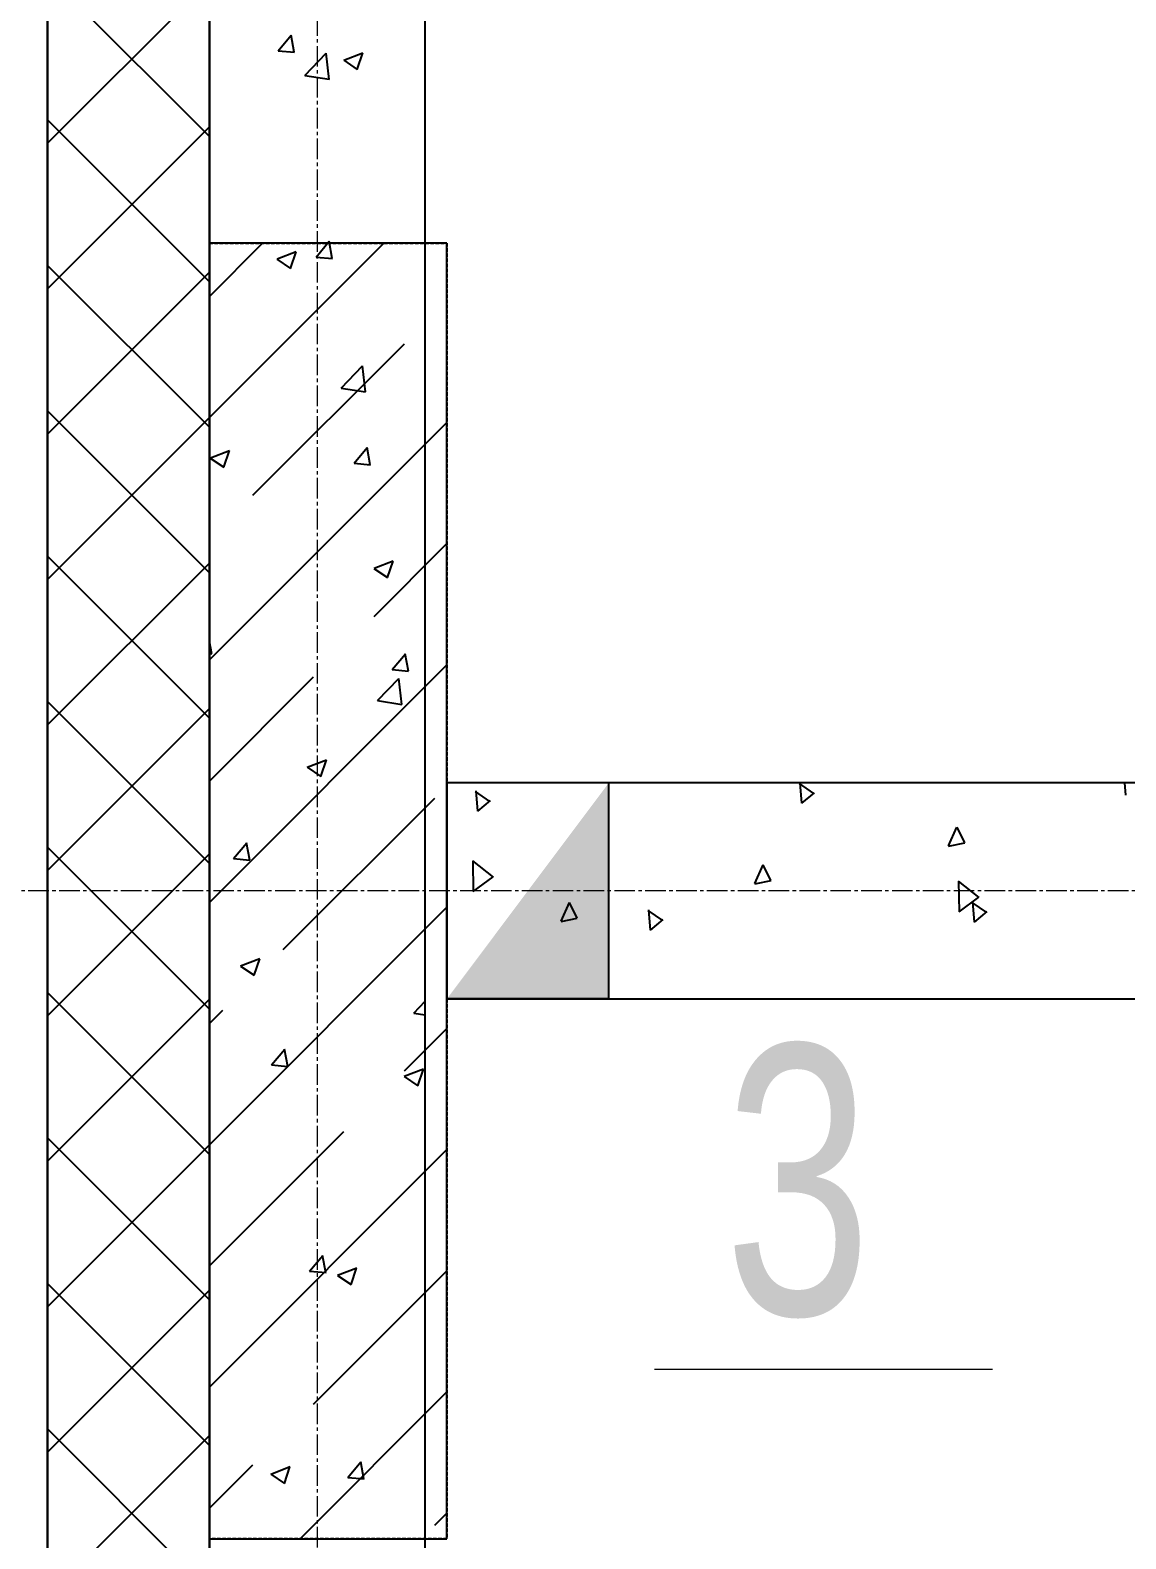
# Model space of a CAD drawing. Header units: millimetres. Extents: x -231292 to 573618, y -153144 to 564035.
# Drawn here: x 8637 to 9652, y 217766 to 219164 of the extents above; entities that cross this region are included whole.
import ezdxf
from ezdxf.enums import TextEntityAlignment as Align

# ---------------------------------------------------------------- set-up
doc = ezdxf.new("R2010")
doc.units = ezdxf.units.MM
doc.linetypes.add('CENTER2', pattern=[28.575, 19.05, -3.175, 3.175, -3.175])
doc.linetypes.add('HIDDEN2', pattern=[4.7625, 3.175, -1.5875])
doc.layers.get('0').update_dxf_attribs({"color": 250})
for name, color, linetype, lineweight in [('АР_Колонны', 250, 'Continuous', 35), ('АР_Отв. марка', 250, 'Continuous', 9), ('АР_Стены ЖБ', 250, 'Continuous', 35), ('АР_Стены ПЕНОблок', 250, 'Continuous', 20), ('АР_Тонкая', 250, 'Continuous', 5), ('АР_Утеплитель', 250, 'Continuous', 0), ('АР_Штриховка', 250, 'Continuous', 0), ('ОВ_Отопление', 250, 'Continuous', 0), ('РД_Оси_100', 250, 'Continuous', 0)]:
    doc.layers.add(name, color=color, linetype=linetype, lineweight=lineweight)
doc.styles.add('Arial0', font='arial.ttf')

# ---------------------------------------------------------------- blocks, each defined once
blk = doc.blocks.new('MOK-МаркаПроема инж.')
blk.add_line((-1.328, -1.754), (1.802, -1.754))
at = {"color": 0, "style": 'Arial0', "width": 0.7}
blk.add_attdef('АР-ПРОЕМ:Коробка', text='', height=2.5, dxfattribs=at).set_placement((0, 0), align=Align.MIDDLE)
blk = doc.blocks.new('оси_рен')
at = {"layer": 'РД_Оси_100', "color": 251, "linetype": 'CENTER2', "true_color": 0x636466}
for p, q in [((1195652.916, 135558.25), (1195652.916, 223268.25)), ((1225207.916, 167713.25), (1189697.958, 167713.25))]:
    blk.add_line(p, q, dxfattribs=at)

msp = doc.modelspace()

# ---------------------------------------------------------------- hatches: boundary and pattern name
at = {"layer": 'ОВ_Отопление', "linetype": 'Continuous', "lineweight": 25, "true_color": 0x000000}
for points in [[(9173.243, 218266.253), (9173.243, 218466.253), (9098.243, 218366.253)], [(9023.243, 218266.253), (9173.243, 218266.253), (9098.243, 218366.253)]]:
    msp.add_hatch(color=18, dxfattribs=at).paths.add_polyline_path(points, flags=0)

# ---------------------------------------------------------------- linework, layer by layer
at = {"layer": 'АР_Колонны', "color": 18, "linetype": 'HIDDEN2', "lineweight": 25, "true_color": 0x000000}
for p, q in [((8803.243, 218966.253), (9023.243, 218966.253)), ((8803.243, 217766.253), (8803.243, 218966.253)), ((9023.243, 218966.253), (9023.243, 217766.253)), ((9023.243, 217766.253), (8803.243, 217766.253))]:
    msp.add_line(p, q, dxfattribs=at)
at = {"layer": 'АР_Колонны', "color": 18, "linetype": 'Continuous', "lineweight": 25, "true_color": 0x000000}
for p, q in [((9023.243, 218966.253), (8803.243, 218966.253)), ((8803.243, 218966.253), (8803.243, 217766.253)), ((9023.243, 218966.253), (8803.243, 218966.253)), ((8803.243, 218966.253), (8803.243, 217766.253)), ((9023.243, 217766.253), (9023.243, 218966.253)), ((9023.243, 217766.253), (9023.243, 218966.253)), ((8803.243, 217766.253), (9023.243, 217766.253)), ((8803.243, 217766.253), (9023.243, 217766.253))]:
    msp.add_line(p, q, dxfattribs=at)
at = {"layer": 'АР_Стены ЖБ', "color": 18, "linetype": 'Continuous', "lineweight": 25, "true_color": 0x000000}
for p, q in [((9023.243, 218966.253), (8803.243, 218966.253)), ((8803.243, 218966.253), (8803.243, 217766.253)), ((9023.243, 217766.253), (9023.243, 218966.253)), ((8803.243, 217766.253), (9023.243, 217766.253))]:
    msp.add_line(p, q, dxfattribs=at)
at = {"layer": 'АР_Стены ПЕНОблок', "color": 18, "linetype": 'Continuous', "lineweight": 25, "true_color": 0x000000}
for p, q in [((8803.243, 263866.253), (8803.243, 187666.253)), ((9003.243, 187666.253), (9003.243, 263866.253)), ((9023.243, 218466.253), (9023.243, 218266.253)), ((16593.243, 218466.253), (9023.243, 218466.253)), ((9023.243, 218266.253), (16593.243, 218266.253))]:
    msp.add_line(p, q, dxfattribs=at)
at = {"layer": 'АР_Тонкая', "color": 18, "linetype": 'Continuous', "lineweight": 25, "true_color": 0x000000}
msp.add_line((8653.243, 187666.253), (8653.243, 263866.253), dxfattribs=at)
at = {"layer": 'АР_Утеплитель', "color": 18, "linetype": 'Continuous', "lineweight": 25, "true_color": 0x000000}
for p, q in [((8653.243, 263866.253), (8653.243, 187666.253)), ((8803.243, 187666.253), (8803.243, 263866.253))]:
    msp.add_line(p, q, dxfattribs=at)
at = {"layer": 'АР_Штриховка', "color": 18, "linetype": 'Continuous', "lineweight": 25, "true_color": 0x000000}
for p, q in [((8803.243, 219065.06), (8653.243, 219215.06)), ((8653.243, 219058.773), (8803.243, 219208.773)), ((8866.819, 219144.43), (8879.064, 219159.024)), ((8881.823, 219143.059), (8878.886, 219158.981)), ((8866.818, 219144.42), (8882, 219143.092)), ((8891.73, 219121.464), (8911.514, 219142.082)), ((8914.293, 219117.957), (8911.487, 219142.079)), ((8927.735, 219135.802), (8945.519, 219142.629)), ((8940.288, 219127.081), (8945.438, 219142.43)), ((8927.645, 219135.605), (8940.28, 219127.083)), ((8891.71, 219121.506), (8914.3, 219118.003)), ((8803.243, 218930.356), (8653.243, 219080.356)), ((8653.243, 218924.069), (8803.243, 219074.069)), ((8803.243, 218804.661), (8964.835, 218966.253)), ((8803.243, 218916.914), (8852.582, 218966.253)), ((8865.933, 218951.614), (8883.717, 218958.441)), ((8878.486, 218942.893), (8883.636, 218958.242)), ((8902.062, 218953.374), (8914.308, 218967.967)), ((8917.065, 218952.002), (8914.128, 218967.924)), ((8803.243, 218795.652), (8653.243, 218945.652)), ((8865.843, 218951.417), (8878.478, 218942.895)), ((8902.062, 218953.364), (8917.244, 218952.035)), ((8653.243, 218789.365), (8803.243, 218939.365)), ((8843.64, 218732.805), (8983.956, 218873.121)), ((8925.405, 218831.995), (8945.189, 218852.614)), ((8947.968, 218828.488), (8945.161, 218852.611)), ((8925.385, 218832.038), (8947.975, 218828.535)), ((8803.243, 218660.948), (8653.243, 218810.948)), ((8653.243, 218654.661), (8803.243, 218804.661)), ((8803.243, 218580.155), (9023.243, 218800.155)), ((8804.13, 218767.426), (8821.915, 218774.253)), ((8816.684, 218758.705), (8821.834, 218774.054)), ((8937.306, 218762.317), (8949.551, 218776.91)), ((8952.308, 218760.945), (8949.371, 218776.867)), ((8804.041, 218767.229), (8816.676, 218758.707)), ((8937.305, 218762.307), (8952.487, 218760.978)), ((8803.243, 218526.244), (8653.243, 218676.244)), ((8955.893, 218620.551), (9023.243, 218687.902)), ((8653.243, 218519.957), (8803.243, 218669.957)), ((8955.656, 218664.964), (8968.29, 218656.442)), ((8955.745, 218665.161), (8973.53, 218671.988)), ((8968.298, 218656.44), (8973.448, 218671.789)), ((8805.367, 218585.827), (8803.243, 218597.342)), ((8803.243, 218586.062), (8805.546, 218585.861)), ((8972.549, 218571.26), (8984.794, 218585.853)), ((8987.551, 218569.888), (8984.614, 218585.81)), ((8803.243, 218355.648), (9023.243, 218575.648)), ((8803.243, 218467.902), (8899.766, 218564.425)), ((8972.548, 218571.25), (8987.73, 218569.922)), ((8959.08, 218542.527), (8978.864, 218563.146)), ((8981.642, 218539.02), (8978.836, 218563.142)), ((8803.243, 218391.54), (8653.243, 218541.54)), ((8959.06, 218542.57), (8981.649, 218539.066)), ((8653.243, 218385.253), (8803.243, 218535.253)), ((8893.854, 218480.776), (8906.488, 218472.254)), ((8893.943, 218480.973), (8911.727, 218487.8)), ((8906.496, 218472.252), (8911.646, 218487.601)), ((9363.232, 218456.54), (9349.897, 218465.721)), ((9352.018, 218447.431), (9350.371, 218466.253)), ((9652.131, 218454.808), (9651.13, 218466.253)), ((8871.703, 218311.855), (9012.02, 218452.172)), ((9063.12, 218449.164), (9049.785, 218458.345)), ((9051.905, 218440.055), (9050.245, 218459.032)), ((9352.025, 218447.423), (9363.7, 218457.219)), ((9051.912, 218440.046), (9063.586, 218449.842)), ((9487.987, 218407.879), (9495.735, 218425.282)), ((9502.973, 218410.682), (9495.761, 218425.177)), ((8825.608, 218396.142), (8837.853, 218410.735)), ((8840.61, 218394.771), (8837.673, 218410.692)), ((9488.025, 218407.779), (9502.985, 218410.687)), ((8803.243, 218256.837), (8653.243, 218406.837)), ((8653.243, 218250.55), (8803.243, 218400.55)), ((8825.607, 218396.132), (8840.789, 218394.804)), ((9066.365, 218378.999), (9047.323, 218394.072)), ((9048.029, 218365.649), (9047.439, 218394.218)), ((9308.467, 218372.984), (9316.216, 218390.387)), ((9323.453, 218375.787), (9316.241, 218390.282)), ((9047.728, 218365.757), (9066.178, 218379.253)), ((9308.505, 218372.884), (9323.465, 218375.792)), ((9516.271, 218360.079), (9497.23, 218375.151)), ((9497.936, 218346.729), (9497.346, 218375.298)), ((9128.947, 218338.089), (9136.696, 218355.492)), ((9143.933, 218340.892), (9136.721, 218355.387)), ((9497.634, 218346.837), (9516.085, 218360.334)), ((9523.25, 218346.363), (9509.916, 218355.544)), ((9512.036, 218337.255), (9510.376, 218356.232)), ((8803.243, 218131.142), (9023.243, 218351.142)), ((9128.985, 218337.989), (9143.945, 218340.897)), ((9223.138, 218338.987), (9209.803, 218348.168)), ((9211.923, 218329.878), (9210.263, 218348.855)), ((9512.044, 218337.246), (9523.718, 218347.042)), ((9211.93, 218329.869), (9223.605, 218339.666)), ((8832.141, 218296.785), (8849.925, 218303.612)), ((8844.694, 218288.064), (8849.844, 218303.413)), ((8832.052, 218296.588), (8844.686, 218288.066)), ((8803.243, 218122.133), (8653.243, 218272.133)), ((8653.243, 218115.846), (8803.243, 218265.846)), ((8992.755, 218253.058), (9003.243, 218263.989)), ((8803.243, 218243.395), (8815.576, 218255.729)), ((8992.734, 218253.102), (9003.243, 218251.472)), ((8983.956, 218199.602), (9023.243, 218238.889)), ((8860.851, 218205.085), (8873.097, 218219.678)), ((8875.853, 218203.714), (8872.916, 218219.635)), ((8860.851, 218205.075), (8876.033, 218203.747)), ((8983.755, 218194.519), (9001.54, 218201.346)), ((8996.308, 218185.799), (9001.458, 218201.148)), ((8983.666, 218194.323), (8996.3, 218185.801)), ((8803.243, 217987.429), (8653.243, 218137.429)), ((8653.243, 217981.142), (8803.243, 218131.142)), ((8803.243, 218018.889), (8927.83, 218143.475)), ((8803.243, 217906.636), (9023.243, 218126.636)), ((8896.095, 218014.028), (8908.34, 218028.622)), ((8911.096, 218012.657), (8908.159, 218028.578)), ((8896.094, 218014.018), (8911.276, 218012.69)), ((8899.766, 217890.906), (9023.243, 218014.382)), ((8921.864, 218010.135), (8934.498, 218001.613)), ((8921.953, 218010.331), (8939.738, 218017.158)), ((8934.506, 218001.611), (8939.656, 218016.96)), ((8803.243, 217852.725), (8653.243, 218002.725)), ((8653.243, 217846.438), (8803.243, 217996.438)), ((8887.367, 217766.253), (9023.243, 217902.129)), ((8803.243, 217718.021), (8653.243, 217868.021)), ((8653.243, 217711.734), (8803.243, 217861.734)), ((8931.338, 217822.972), (8943.583, 217837.565)), ((8946.338, 217821.6), (8943.402, 217837.521)), ((8803.243, 217794.382), (8843.64, 217834.779)), ((8860.062, 217825.947), (8872.696, 217817.425)), ((8860.151, 217826.143), (8877.936, 217832.97)), ((8872.704, 217817.423), (8877.854, 217832.772)), ((8931.337, 217822.962), (8946.519, 217821.633)), ((9012.02, 217778.652), (9023.243, 217789.876))]:
    msp.add_line(p, q, dxfattribs=at)
at = {"layer": 'ОВ_Отопление', "color": 18, "linetype": 'Continuous', "lineweight": 25, "true_color": 0x000000}
for p, q in [((9173.243, 218466.253), (9023.243, 218466.253)), ((9023.243, 218266.253), (9023.243, 218466.253)), ((9173.243, 218266.253), (9173.243, 218466.253)), ((9173.243, 218266.253), (9023.243, 218266.253))]:
    msp.add_line(p, q, dxfattribs=at)

# ---------------------------------------------------------------- block references
at = {"rotation": 359.999868838025}
msp.add_blockref('оси_рен', (-1186750.035, 50655.808), dxfattribs=at)
at = {"layer": 'АР_Отв. марка', "color": 18, "linetype": 'Continuous', "lineweight": 25, "true_color": 0x000000, "xscale": 100, "yscale": 100, "zscale": 100}
msp.add_blockref('MOK-МаркаПроема инж.', (9348.34, 218098.82, 580), dxfattribs=at).add_auto_attribs({'АР-ПРОЕМ:Коробка': '3'})

doc.saveas('drawing.dxf')
